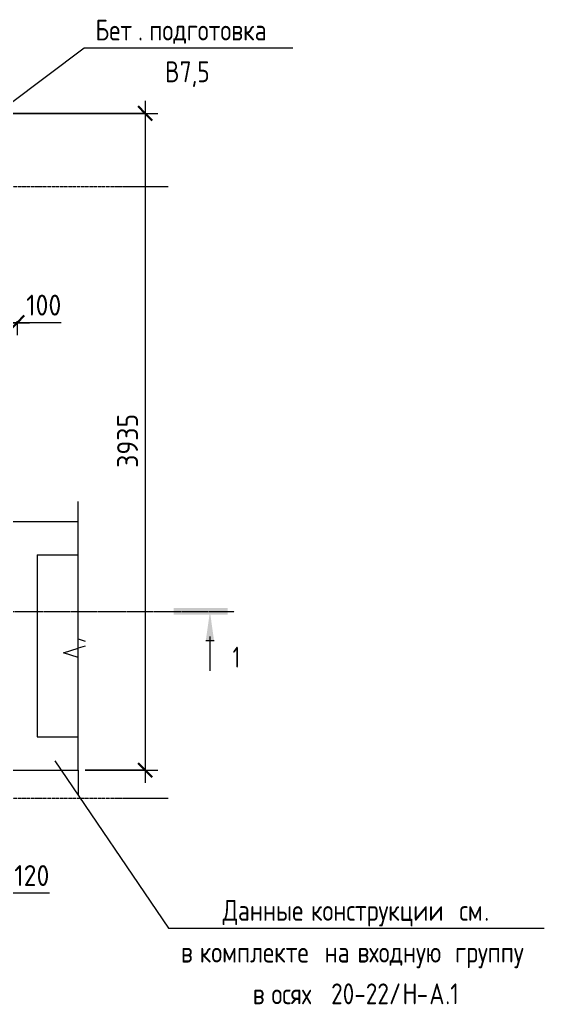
# Model space of a CAD drawing. Header units: millimetres. Extents: x 55945 to 93007, y -3829 to 32717.
# Drawn here: x 62180 to 65321, y 26247 to 32146 of the extents above; entities that cross this region are included whole.
import ezdxf

# ---------------------------------------------------------------- set-up
doc = ezdxf.new("R2010")
doc.units = ezdxf.units.MM
for name, pattern in [('01 Штриховая _2 мм_', [3, 2, -1]), ('02 Штрихпунктирная _20 мм_', [25, 20, -2.5, 0, -2.5]), ('04 Пунктир 10мм', [10, 0, -10])]:
    doc.linetypes.add(name, pattern=pattern)
for name, color, linetype, lineweight in [('AA_Dim', 7, 'Continuous', 9), ('AA_Dim-50', 7, 'Continuous', 9), ('AA_Linii', 7, 'Continuous', 9), ('AA_Oformlenie', 7, 'Continuous', 9), ('AA_Razrez', 7, 'Continuous', 9), ('AA_Vinoska', 7, 'Continuous', 9), ('Оси', 7, 'Continuous', 9)]:
    doc.layers.add(name, color=color, linetype=linetype, lineweight=lineweight)
doc.styles.add('GOST Common', font='GOST_Common.ttf', dxfattribs={"width": 0.85, "height": 125})
doc.styles.add('ISOCPEUR_1', font='isocpeur.TTF', dxfattribs={"width": 0.7, "height": 125})
doc.styles.add('ISOCPEUR_2', font='isocpeur.TTF', dxfattribs={"width": 0.9, "height": 125})
doc.dimstyles.new('00_Точн_3_знака__прозр_', dxfattribs={"dimscale": 304.8, "dimtxt": 125.344371, "dimasz": 0.278871, "dimexe": 0.246063, "dimexo": 0.164042, "dimgap": 0.016404, "dimtad": 1, "dimdec": 3, "dimrnd": 0.001, "dimdsep": 46, "dimtxsty": 'ISOCPEUR_2', "dimblk1": 'OBLIQUE', "dimblk2": 'OBLIQUE', "dimsah": 1, "dimcen": 0.09, "dimdle": 0.246063, "dimazin": 0, "dimtfac": 1, "dimtdec": 4, "dimtix": 1, "dimtmove": 0, "dimatfit": 3, "dimfxl": 1, "dimtvp": 1, "dimtolj": 1, "dimtzin": 0, "dimlwd": 18, "dimlwe": 18, "dimarcsym": 2})
doc.dimstyles.new('00_Точн_3_знака__прозр__1', dxfattribs={"dimscale": 304.8, "dimtxt": 125.344371, "dimasz": 0.278871, "dimexe": 0.246063, "dimexo": 0.164042, "dimgap": 0.016404, "dimtad": 1, "dimdec": 3, "dimrnd": 0.001, "dimdsep": 46, "dimtxsty": 'ISOCPEUR_2', "dimblk1": 'OBLIQUE', "dimblk2": 'OBLIQUE', "dimsah": 1, "dimcen": 0.09, "dimdle": 0.246063, "dimazin": 0, "dimtfac": 1, "dimtdec": 4, "dimtix": 1, "dimtmove": 1, "dimatfit": 3, "dimfxl": 1, "dimtvp": 1, "dimtolj": 1, "dimtzin": 0, "dimlwd": 18, "dimlwe": 18, "dimarcsym": 2})

# ---------------------------------------------------------------- blocks, each defined once
blk = doc.blocks.new('011_ЛинияОбрыва _ЭлУзла_Линия_ - Тип 1-3758894-Схема расположения фундаментной плиты и вертикальных конструкций на отм_-0_890 входной группы в осях 18-20_Н-А_1')
at = {"layer": 'AA_Oformlenie'}
blk.add_line((0, 0), (1460, 0), dxfattribs=at)
blk = doc.blocks.new('Разрез - Номер узла_ сзади-394133-Схема расположения фундаментной плиты и вертикальных конструкций на отм_-0_890 входной группы в осях 18-20_Н-А_1')
at = {"layer": 'AA_Razrez'}
for points in [[(7.33, 0.4), (7.33, -0.39), (0.87, -0.39), (0.87, 0.4)], [(3.5, -3.53), (2.5, -3.53), (3, 0)]]:
    blk.add_hatch(color=256, dxfattribs=at).paths.add_polyline_path(points)
for p, q in [((2.5, -3.53), (3.5, -3.53)), ((3, -3), (3, -7.1))]:
    blk.add_line(p, q, dxfattribs=at)
blk = doc.blocks.new('DIMBLOCK6-Схема расположения фундаментной плиты и вертикальных конструкций на отм_-0_890 входной группы в осях 18-20_Н-А_1')
at = {"layer": 'AA_Dim-50', "lineweight": 18}
for p, q in [((62065.1, 27600), (62065.1, 26838.5)), ((62065.1, 26913.5), (62065.1, 27600)), ((61945.1, 26923.6), (61945.1, 26838.5)), ((61945.1, 26913.5), (61945.1, 26923.6)), ((61945.1, 26913.5), (62140.1, 26913.5)), ((62097.8, 26913.5), (62005.1, 26913.5)), ((62358.3, 26913.5), (62097.8, 26913.5))]:
    blk.add_line(p, q, dxfattribs=at)
at = {"layer": 'AA_Dim-50', "lineweight": 30}
for p, q in [((61945.1, 26913.5), (61902.6, 26871)), ((61945.1, 26913.5), (61987.6, 26956)), ((62065.1, 26913.5), (62022.6, 26871)), ((62065.1, 26913.5), (62107.6, 26956))]:
    blk.add_line(p, q, dxfattribs=at)
at = {"layer": 'AA_Dim-50', "color": 0, "lineweight": 18, "insert": (62147.8, 27081.3), "char_height": 125, "width": 252.581, "attachment_point": 1, "line_spacing_factor": 1.135194, "style": 'ISOCPEUR_2'}
blk.add_mtext('120', dxfattribs=at)
blk = doc.blocks.new('_Oblique')
at = {"color": 0, "linetype": 'ByBlock', "lineweight": -2}
blk.add_line((-0.5, -0.5), (0.5, 0.5), dxfattribs=at)
blk = doc.blocks.new('DIMBLOCK14-Схема расположения фундаментной плиты и вертикальных конструкций на отм_-0_890 входной группы в осях 18-20_Н-А_1')
at = {"layer": 'AA_Dim-50', "lineweight": 30}
for p, q in [((62931.5, 31585), (62889, 31627.5)), ((62931.5, 31585), (62974, 31542.5)), ((62931.5, 27650), (62889, 27692.5)), ((62931.5, 27650), (62974, 27607.5))]:
    blk.add_line(p, q, dxfattribs=at)
at = {"layer": 'AA_Dim-50', "lineweight": 18}
for p, q in [((62931.5, 31660), (62931.5, 27575)), ((62115.1, 31585), (63006.5, 31585)), ((62931.5, 31585), (62115.1, 31585)), ((62572.2, 27650), (63006.5, 27650)), ((62931.5, 27650), (62572.2, 27650))]:
    blk.add_line(p, q, dxfattribs=at)
at = {"layer": 'AA_Dim-50', "color": 0, "lineweight": 18, "insert": (62763.7, 29461.4), "char_height": 125, "width": 374.614, "attachment_point": 1, "rotation": 90, "line_spacing_factor": 1.135194, "style": 'ISOCPEUR_2'}
blk.add_mtext('3935', dxfattribs=at)
blk = doc.blocks.new('010_Текст с выноской - Текст 2 строки-3758931-Схема расположения фундаментной плиты и вертикальных конструкций на отм_-0_890 входной группы в осях 18-20_Н-А_1')
at = {"layer": 'AA_Vinoska'}
blk.add_line((-12.5, 0), (12.5, 0), dxfattribs=at)
blk = doc.blocks.new('DIMBLOCK18-Схема расположения фундаментной плиты и вертикальных конструкций на отм_-0_890 входной группы в осях 18-20_Н-А_1')
at = {"layer": 'AA_Dim-50', "lineweight": 18}
for p, q in [((61990.1, 30330.7), (62240.1, 30330.7)), ((62065.1, 30340.9), (62065.1, 30255.7)), ((62065.1, 30330.7), (62065.1, 30340.9)), ((62169.1, 30330.7), (62115.1, 30330.7)), ((62165.1, 30340.9), (62165.1, 30255.7)), ((62165.1, 30330.7), (62165.1, 30340.9)), ((62429.6, 30330.7), (62169.1, 30330.7))]:
    blk.add_line(p, q, dxfattribs=at)
at = {"layer": 'AA_Dim-50', "lineweight": 30}
for p, q in [((62065.1, 30330.7), (62022.6, 30288.2)), ((62065.1, 30330.7), (62107.6, 30373.2)), ((62165.1, 30330.7), (62122.6, 30288.2)), ((62165.1, 30330.7), (62207.6, 30373.2))]:
    blk.add_line(p, q, dxfattribs=at)
at = {"layer": 'AA_Dim-50', "color": 0, "lineweight": 18, "insert": (62219.1, 30498.6), "char_height": 125, "width": 252.581, "attachment_point": 1, "line_spacing_factor": 1.135194, "style": 'ISOCPEUR_2'}
blk.add_mtext('100', dxfattribs=at)
blk = doc.blocks.new('010_Текст с выноской - Текст 3 строки-3690473-Схема расположения фундаментной плиты и вертикальных конструкций на отм_-0_890 входной группы в осях 18-20_Н-А_1')
at = {"layer": 'AA_Vinoska'}
blk.add_line((-22.5, 0), (22.5, 0), dxfattribs=at)

msp = doc.modelspace()

# ---------------------------------------------------------------- linework, layer by layer
at = {"layer": 'AA_Linii', "linetype": '01 Штриховая _2 мм_', "lineweight": 20}
for p, q in [((62085.0616, 29140), (62530.0616, 29140)), ((62285.0616, 28940), (62285.0616, 27850)), ((62285.0616, 28940), (62530.0616, 28940)), ((62285.0616, 27850), (62530.0616, 27850)), ((62085.0616, 27650), (62470.0616, 27650)), ((62085.0616, 27650), (62530.0616, 27650))]:
    msp.add_line(p, q, dxfattribs=at)
at = {"layer": 'AA_Razrez', "linetype": '04 Пунктир 10мм'}
msp.add_line((56096.3387, 28601.0385), (63469.3933, 28601.0385), dxfattribs=at)
at = {"layer": 'AA_Vinoska'}
for p, q in [((62115.959, 31638.7512), (62566.0137, 31977.3298)), ((62530.0616, 29110), (62530.0616, 29260)), ((62530.0616, 28436.3087), (62571.5414, 28422.8311)), ((62443.4591, 28352.5), (62530.0616, 28380)), ((62571.5414, 28393.4776), (62530.0616, 28380)), ((62530.0616, 28325), (62443.4591, 28352.5)), ((62391.0255, 27706.4366), (63071.3037, 26703.5599)), ((62530.0616, 27650), (62530.0616, 27500))]:
    msp.add_line(p, q, dxfattribs=at)
at = {"layer": 'Оси', "linetype": '02 Штрихпунктирная _20 мм_'}
for p, q in [((62818.5841, 31145), (56603.901, 31145)), ((62818.5841, 27480), (56603.901, 27480))]:
    msp.add_line(p, q, dxfattribs=at)
at = {"layer": 'Оси'}
for p, q in [((63068.5841, 31145), (62818.5841, 31145)), ((63068.5841, 27480), (62818.5841, 27480))]:
    msp.add_line(p, q, dxfattribs=at)

# ---------------------------------------------------------------- block references
at = {"layer": 'AA_Oformlenie', "rotation": 90}
msp.add_blockref('011_ЛинияОбрыва _ЭлУзла_Линия_ - Тип 1-3758894-Схема расположения фундаментной плиты и вертикальных конструкций на отм_-0_890 входной группы в осях 18-20_Н-А_1', (62530.0616, 27650), dxfattribs=at)
at = {"layer": 'AA_Razrez', "extrusion": (0, 0, -1), "xscale": 49.99999999999998, "yscale": 49.99999999999998, "zscale": 49.99999999999998}
msp.add_blockref('Разрез - Номер узла_ сзади-394133-Схема расположения фундаментной плиты и вертикальных конструкций на отм_-0_890 входной группы в осях 18-20_Н-А_1', (-63469.3933, 28601.0385), dxfattribs=at)
at = {"layer": 'AA_Vinoska', "xscale": 50, "yscale": 50, "zscale": 50}
for name, p in [('010_Текст с выноской - Текст 2 строки-3758931-Схема расположения фундаментной плиты и вертикальных конструкций на отм_-0_890 входной группы в осях 18-20_Н-А_1', (63191.0137, 31977.3298)), ('010_Текст с выноской - Текст 3 строки-3690473-Схема расположения фундаментной плиты и вертикальных конструкций на отм_-0_890 входной группы в осях 18-20_Н-А_1', (64196.3037, 26703.5599))]:
    msp.add_blockref(name, p, dxfattribs=at)

# ---------------------------------------------------------------- texts
at = {"layer": 'AA_Razrez', "insert": (63455.3645, 28389.4414), "char_height": 125, "width": 53.312219, "attachment_point": 1, "style": 'ISOCPEUR_1'}
msp.add_mtext('\\fISOCPEUR|b0|i0|c204|p34|;\\W.7;1', dxfattribs=at)
at = {"layer": 'AA_Vinoska', "char_height": 125, "attachment_point": 1, "style": 'GOST Common'}
for s, insert, width in [('Бет', (62633.4279, 32146.445), 310.052641), ('подготовка', (62956.7156, 32146.445), 954.008125), ('. ', (62889.2469, 32146.445), 81.772125), ('\\fGOST Common|b0|i0|c204|p34|;\\W.85;В', (63050.9904, 31896.445), 105.622328), ('7,5', (63138.1375, 31896.445), 228.280516), ('Данные', (63395.6178, 26872.6751), 596.255078), ('\\fGOST Common|b0|i0|c204|p34|;\\W.85; ', (63887.5775, 26872.6751), 44.293234), ('\\fGOST Common|b0|i0|c204|p34|;\\W.85; ', (64775.916, 26872.6751), 44.293234), ('конструкции', (63924.123, 26872.6751), 1032.373078), ('см', (64812.4616, 26872.6751), 180.580109), ('\\fGOST Common|b0|i0|c204|p34|;\\W.85;.', (64961.4551, 26872.6751), 37.478891), ('\\fGOST Common|b0|i0|c204|p34|;\\W.85; ', (63221.4077, 26622.6751), 44.293234), ('\\fGOST Common|b0|i0|c204|p34|;\\W.85; ', (63969.1863, 26622.6751), 44.293234), ('\\fGOST Common|b0|i0|c204|p34|;\\W.85; ', (64165.9702, 26622.6751), 44.293234), ('\\fGOST Common|b0|i0|c204|p34|;\\W.85; ', (64750.6993, 26622.6751), 44.293234), ('\\fGOST Common|b0|i0|c204|p34|;\\W.85;в', (63145.5053, 26622.6751), 91.993641), ('комплекте', (63257.9532, 26622.6751), 862.014484), ('на', (64005.7319, 26622.6751), 194.208797), ('входную', (64202.5157, 26622.6751), 664.398516), ('группу', (64787.2449, 26622.6751), 551.961844), ('\\fGOST Common|b0|i0|c204|p34|;\\W.85; ', (63651.5077, 26372.6751), 44.293234), (' 20-22/', (63980.4178, 26372.6751), 596.255078), ('\\fGOST Common|b0|i0|c204|p34|;\\W.85;Н', (64472.3775, 26372.6751), 102.215156), ('\\fGOST Common|b0|i0|c204|p34|;\\W.85;А', (64632.6157, 26372.6751), 115.843844), ('.1', (64728.1965, 26372.6751), 102.215156), ('\\fGOST Common|b0|i0|c204|p34|;\\W.85;в', (63575.6053, 26372.6751), 91.993641), ('осях', (63688.0532, 26372.6751), 354.345875), ('\\fGOST Common|b0|i0|c204|p34|;\\W.85;-', (64556.7134, 26372.6751), 91.993641)]:
    msp.add_mtext(s, dxfattribs=dict(at, insert=insert, width=width))

# ---------------------------------------------------------------- dimensions: what is measured, and where the dimension line sits
at = {"layer": 'AA_Dim', "lineweight": 18}
dim = msp.add_linear_dim(base=(62931.5107, 27650), p1=(62065.0616, 31585), p2=(62522.1742, 27650), angle=90, dimstyle='00_Точн_3_знака__прозр_', override={"dimpost": '<>', "dimfxl": 3961.461467}, dxfattribs=at)
dim.commit()
dim.dimension.update_dxf_attribs({"geometry": 'DIMBLOCK14-Схема расположения фундаментной плиты и вертикальных конструкций на отм_-0_890 входной группы в осях 18-20_Н-А_1', "text_midpoint": (62864.0107, 29617.5)})
for base, p1, p2, override, picture, middle in [((62165.0616, 30330.7465), (62065.0616, 30390.8506), (62165.0616, 30390.8506), {"dimpost": '<>', "dimfxl": 100}, 'DIMBLOCK18-Схема расположения фундаментной плиты и вертикальных конструкций на отм_-0_890 входной группы в осях 18-20_Н-А_1', (62345.3785, 30415.253)), ((62065.0616, 26913.4636), (61945.0616, 26973.5677), (62065.0616, 27650), {"dimpost": '<>', "dimfxl": 686.99397}, 'DIMBLOCK6-Схема расположения фундаментной плиты и вертикальных конструкций на отм_-0_890 входной группы в осях 18-20_Н-А_1', (62274.1075, 26997.9701))]:
    dim = msp.add_linear_dim(base=base, p1=p1, p2=p2, dimstyle='00_Точн_3_знака__прозр__1', override=override, dxfattribs=at)
    dim.commit()
    dim.dimension.update_dxf_attribs({"geometry": picture, "text_midpoint": middle, "dimtype": 160})

doc.saveas('drawing.dxf')
